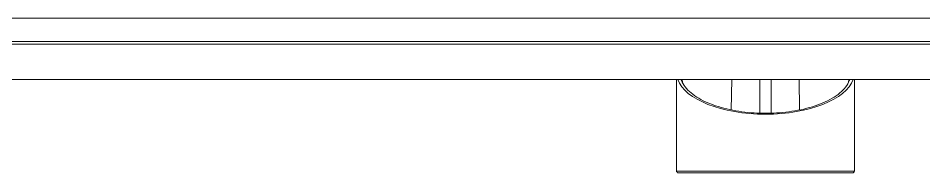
# Model space of a CAD drawing. Extents: x 4791 to 7950, y -233 to 2082.
# Drawn here: x 5561 to 5805.3, y 1630.1 to 1671.8 of the extents above; entities that cross this region are included whole.
import ezdxf

# ---------------------------------------------------------------- set-up
doc = ezdxf.new("R2010")
doc.units = 0
doc.header["$LTSCALE"] = 10
doc.header["$MEASUREMENT"] = 0
doc.layers.add('1', color=7, linetype='CONTINUOUS', true_color=0xffffff)

msp = doc.modelspace()

# ---------------------------------------------------------------- linework, layer by layer
at = {"layer": '1', "color": 7, "linetype": 'Continuous', "lineweight": 13}
for p, q in [((5437.77, 1671.83), (5863.4, 1671.83)), ((5437.77, 1665.49), (5863.4, 1665.49)), ((5863.4, 1664.82), (5437.77, 1664.82)), ((5443.27, 1655.28), (5863.4, 1655.28)), ((5762.58, 1630.62), (5738.58, 1630.62)), ((5786.58, 1630.62), (5762.58, 1630.62))]:
    msp.add_line(p, q, dxfattribs=at)
at = {"layer": '1', "color": 7, "linetype": 'Continuous', "lineweight": 18}
for p, q in [((5443.27, 1655.27), (5863.4, 1655.27)), ((5738.58, 1655.27), (5738.58, 1630.62)), ((5753.51, 1655.27), (5753.37, 1647.11)), ((5771.79, 1647.12), (5771.65, 1655.27)), ((5786.58, 1630.62), (5786.58, 1655.27)), ((5786.58, 1630.62), (5786.58, 1655.27)), ((5786.08, 1630.12), (5739.08, 1630.12))]:
    msp.add_line(p, q, dxfattribs=at)
for centre, start, end in [((5739.08, 1630.62), 180, 270), ((5786.08, 1630.62), 270, 0)]:
    msp.add_arc(centre, 0.5, start, end, dxfattribs=at)
for start_param, end_param in [(3.307331, 4.712389), (4.712389, 6.117447)]:
    msp.add_ellipse((5762.58, 1657.12), major_axis=(24, 0), ratio=0.466308, start_param=start_param, end_param=end_param, dxfattribs=at)
for points, knots in [([(5762.58, 1646.18), (5761.57, 1646.18), (5759.45, 1646.25), (5756.2, 1646.56), (5752.93, 1647.13), (5749.83, 1647.93), (5747.01, 1648.95), (5744.52, 1650.19), (5742.43, 1651.64), (5740.85, 1653.25), (5740.14, 1654.48), (5739.89, 1655.15), (5739.86, 1655.24)], [0, 0, 0, 0, 0.102865, 0.213009, 0.323153, 0.433298, 0.543442, 0.653586, 0.763731, 0.873875, 0.984019, 1, 1, 1, 1]), ([(5761.08, 1646.28), (5761.08, 1647.57), (5761.08, 1650.58), (5761.08, 1653.57), (5761.08, 1655.28)], [0, 0, 0, 0, 0.428796, 1, 1, 1, 1]), ([(5785.33, 1655.32), (5785.29, 1655.2), (5785.04, 1654.51), (5784.31, 1653.24), (5782.72, 1651.62), (5780.62, 1650.18), (5778.12, 1648.94), (5775.29, 1647.91), (5772.18, 1647.11), (5768.9, 1646.55), (5765.66, 1646.24), (5763.56, 1646.18), (5762.58, 1646.18)], [0, 0, 0, 0, 0.021358, 0.131239, 0.24112, 0.351001, 0.460881, 0.570762, 0.680643, 0.790524, 0.900405, 1, 1, 1, 1]), ([(5764.08, 1655.28), (5764.08, 1653.57), (5764.08, 1650.57), (5764.08, 1647.56), (5764.08, 1646.27)], [0, 0, 0, 0, 0.570302, 1, 1, 1, 1])]:
    msp.add_open_spline(points, degree=3, knots=knots, dxfattribs=at)
for points in [[(5740.26, 1654.3), (5740.18, 1654.63), (5740.13, 1654.96), (5740.12, 1655.29)], [(5785.05, 1655.29), (5785.03, 1654.96), (5784.98, 1654.64), (5784.9, 1654.31)]]:
    msp.add_open_spline(points, degree=3, dxfattribs=at)

doc.saveas('drawing.dxf')
